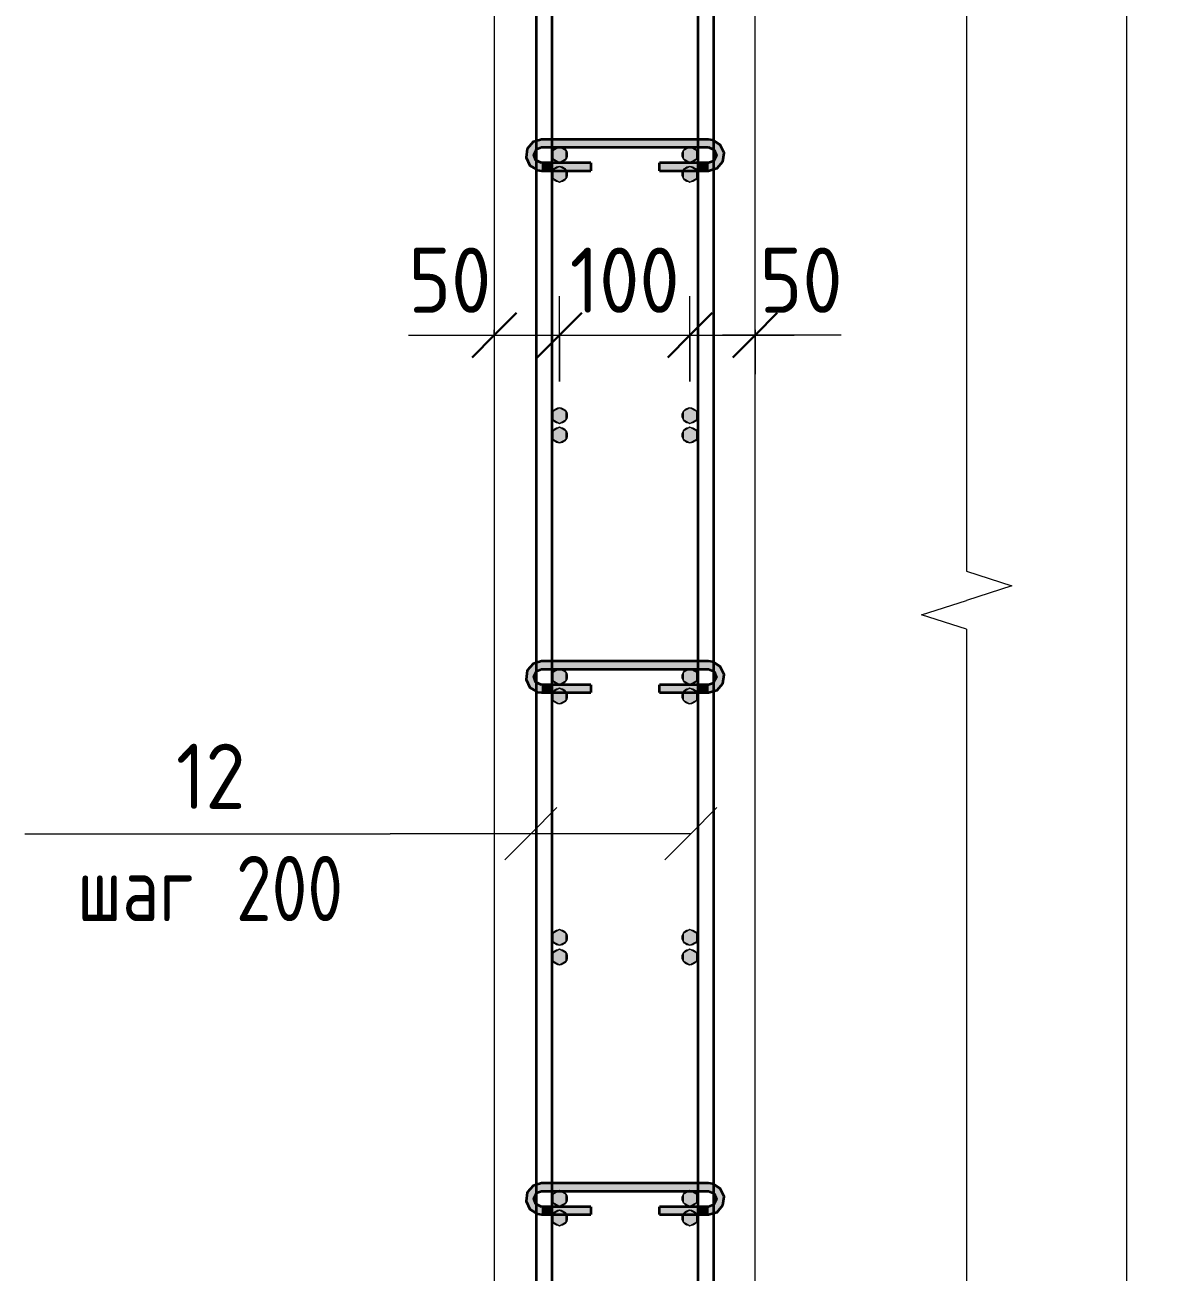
# Model space of a CAD drawing. Header units: millimetres. Extents: x 1059 to 21651, y -4238 to 7265.
# Drawn here: x 11321 to 12196, y 5064 to 6019 of the extents above; entities that cross this region are included whole.
import ezdxf

# ---------------------------------------------------------------- set-up
doc = ezdxf.new("R2010")
doc.units = ezdxf.units.MM
for name, color, linetype, lineweight in [('AA_Dim', 7, 'Continuous', 9), ('AA_Dim-20', 7, 'Continuous', 9), ('AA_Oformlenie', 7, 'Continuous', 9), ('AA_Vinoska', 7, 'Continuous', 9), ('AF_Stena_Опалубка', 253, 'Continuous', 20), ('KR_Armatura', 7, 'Continuous', 20), ('KR_Armatura_Tonkie', 7, 'Continuous', 20), ('KR_Fundament', 7, 'Continuous', 20)]:
    doc.layers.add(name, color=color, linetype=linetype, lineweight=lineweight)
doc.styles.add('ISOCPEUR_1', font='isocpeur.TTF', dxfattribs={"width": 0.9, "height": 50})
doc.styles.add('ISOCPEUR_2', font='isocpeur.TTF', dxfattribs={"width": 0.8, "height": 50})
doc.dimstyles.new('00_Точн_3_знака__прозр_', dxfattribs={"dimscale": 304.8, "dimtxt": 50.137748, "dimasz": 0.111549, "dimexe": 0.098425, "dimexo": 0.065617, "dimgap": 0.006562, "dimtad": 1, "dimdec": 3, "dimrnd": 0.001, "dimdsep": 46, "dimtxsty": 'ISOCPEUR_1', "dimblk1": 'OBLIQUE', "dimblk2": 'OBLIQUE', "dimsah": 1, "dimcen": 0.09, "dimdle": 0.098425, "dimazin": 0, "dimtfac": 1, "dimtdec": 4, "dimtix": 1, "dimtmove": 1, "dimatfit": 3, "dimfxl": 1, "dimtvp": 1, "dimtolj": 1, "dimtzin": 0, "dimlwd": 18, "dimlwe": 18, "dimarcsym": 2})
doc.dimstyles.new('00_Точн_3_знака__прозр__1', dxfattribs={"dimscale": 304.8, "dimtxt": 50.137748, "dimasz": 0.111549, "dimexe": 0.098425, "dimexo": 0.065617, "dimgap": 0.006562, "dimtad": 1, "dimdec": 3, "dimrnd": 0.001, "dimdsep": 46, "dimtxsty": 'ISOCPEUR_1', "dimblk1": 'OBLIQUE', "dimblk2": 'OBLIQUE', "dimsah": 1, "dimcen": 0.09, "dimdle": 0.098425, "dimazin": 0, "dimtfac": 1, "dimtdec": 4, "dimtix": 1, "dimtmove": 0, "dimatfit": 3, "dimfxl": 1, "dimtvp": 1, "dimtolj": 1, "dimtzin": 0, "dimlwd": 18, "dimlwe": 18, "dimarcsym": 2})
doc.dimstyles.new('05_Округл_1мм__прозр_', dxfattribs={"dimscale": 304.8, "dimtxt": 50.137748, "dimasz": 0.111549, "dimexe": 0.098425, "dimexo": 0.065617, "dimgap": 0.006562, "dimtad": 1, "dimdec": 0, "dimdsep": 46, "dimtxsty": 'ISOCPEUR_1', "dimblk1": 'OBLIQUE', "dimblk2": 'OBLIQUE', "dimsah": 1, "dimcen": 0.09, "dimdle": 0.098425, "dimazin": 0, "dimtfac": 1, "dimtdec": 4, "dimtix": 1, "dimtmove": 0, "dimatfit": 3, "dimfxl": 1, "dimtvp": 1, "dimtolj": 1, "dimtzin": 0, "dimlwd": 18, "dimlwe": 18, "dimarcsym": 2})

# ---------------------------------------------------------------- blocks, each defined once
blk = doc.blocks.new('350_Шпилька массив _НесАрм_РабПлоск_ - 350_Шпилька массив _НесАрм_РабПлоск_-V4-КР_ФПм1_Арм_1')
at = {"layer": 'KR_Armatura_Tonkie', "lineweight": 35}
for points in [[(36.09, -6.32), (35.9, 0.5), (35.18, 0.91), (35.18, 6.91), (36.09, 7.44), (36.09, 14.14), (31.89, 12.4), (28.38, 3.91), (31.89, -4.57), (35.48, -6.06)], [(99.13, 9.91), (160.09, 10.01), (160.09, 15.91), (48.09, 15.81), (48.09, 9.91), (81.48, 9.91)], [(172.09, -6.55), (176.86, -4.57), (180.38, 3.91), (176.86, 12.4), (172.09, 14.37), (172.09, 7.76), (173.57, 6.91), (173.57, 0.91), (172.09, 0.06), (172.09, -6.28)], [(48.09, -8.09), (48.09, -2.09), (40.38, -2.19), (40.38, -8.09), (46.17, -8.09)], [(63.82, -8.09), (78.1, -7.99), (78.1, -2.09), (48.09, -2.19), (48.09, -8.09)], [(160.09, -8.09), (160.09, -2.09), (130.65, -2.19), (130.65, -8.09), (152.09, -8.09)], [(160.92, -8.09), (168.38, -7.99), (168.38, -2.09), (160.09, -2.26), (160.09, -8.09)]]:
    blk.add_hatch(color=256, dxfattribs=at).paths.add_polyline_path(points)
h = blk.add_hatch(color=256, dxfattribs=at)
h.paths.add_polyline_path([(40.38, -7.99), (40.38, -2.09), (36.09, 0.38), (36.09, -6.32), (39.49, -7.69)])
h.paths.add_polyline_path([(36.09, 7.44), (40.38, 10.01), (40.38, 15.81), (36.09, 14.14), (36.09, 8.13)])
h = blk.add_hatch(color=256, dxfattribs=at)
h.paths.add_polyline_path([(168.38, 9.91), (168.38, 15.91), (160.09, 15.79), (160.09, 9.91), (167.75, 9.91)])
h.paths.add_polyline_path([(48.09, 9.91), (48.09, 15.91), (40.38, 15.81), (40.38, 9.91), (46.17, 9.91)])
h = blk.add_hatch(color=256, dxfattribs=at)
h.paths.add_polyline_path([(168.38, -7.99), (172.09, -6.55), (172.09, 0.06), (168.38, -2.19), (168.38, -7.69)])
h.paths.add_polyline_path([(172.09, 7.76), (172, 14.41), (168.38, 15.81), (168.38, 9.91), (170.06, 8.94)])
for p, q in [((40.38, 15.91), (36.09, 14.65)), ((48.09, 15.91), (40.38, 15.91)), ((40.38, 9.91), (48.09, 9.91)), ((160.09, 15.91), (48.09, 15.91)), ((48.09, 9.91), (160.09, 9.91)), ((168.38, 15.91), (160.09, 15.91)), ((160.09, 9.91), (168.38, 9.91)), ((168.38, 9.91), (172.09, 8.31)), ((40.38, -2.09), (36.09, -0.25)), ((48.09, -2.09), (40.38, -2.09)), ((40.38, -8.09), (48.09, -8.09)), ((78.1, -2.09), (48.09, -2.09)), ((48.09, -8.09), (78.1, -8.09)), ((78.1, -2.09), (78.1, -8.09)), ((160.09, -2.09), (130.65, -2.09)), ((130.65, -8.09), (130.65, -2.09)), ((130.65, -8.09), (160.09, -8.09)), ((168.38, -2.09), (160.09, -2.09)), ((160.09, -8.09), (168.38, -8.09)), ((172.09, -0.72), (168.38, -2.09)), ((168.38, -8.09), (172.09, -6.99))]:
    blk.add_line(p, q, dxfattribs=at)
at = {"layer": 'KR_Armatura_Tonkie', "lineweight": 35, "flags": 128}
for points in [[(36.09, 14.65), (33.86, 13.99), (29.43, 8.83), (28.51, 2.1), (31.4, -4.05), (36.09, -6.98)], [(36.09, 7.69), (36.48, 8.48), (40.38, 9.91)], [(172.09, 15.16), (171.59, 15.47), (168.38, 15.91)], [(172.09, -6.99), (174.89, -6.17), (179.32, -1.01), (180.24, 5.72), (177.35, 11.87), (172.09, 15.16)], [(36.02, -0.22), (34.38, 4.23), (36.09, 7.69)], [(172.09, 8.31), (172.73, 8.04), (174.37, 3.59), (172.27, -0.66)], [(36.09, -6.98), (37.16, -7.65), (40.38, -8.09)]]:
    blk.add_lwpolyline(points, dxfattribs=at)
blk = doc.blocks.new('350_Шпилька массив _НесАрм_РабПлоск_ - 350_Шпилька массив _НесАрм_РабПлоск_-V5-КР_ФПм1_Арм_1')
at = {"layer": 'KR_Armatura_Tonkie', "lineweight": 35}
for points in [[(36.09, -6.32), (35.9, 0.5), (35.18, 0.91), (35.18, 6.91), (36.09, 7.44), (36.09, 14.14), (31.89, 12.4), (28.38, 3.91), (31.89, -4.57), (35.48, -6.06)], [(116.79, 9.91), (160.09, 10.01), (160.09, 15.91), (48.09, 15.81), (48.09, 9.91), (99.13, 9.91)], [(172.09, -6.55), (176.86, -4.57), (180.38, 3.91), (176.86, 12.4), (172.09, 14.37), (172.09, 7.76), (173.57, 6.91), (173.57, 0.91), (172.09, 0.06), (172.09, -6.28)], [(48.09, -8.09), (48.09, -2.09), (40.38, -2.19), (40.38, -8.09), (46.17, -8.09)], [(63.82, -8.09), (78.1, -7.99), (78.1, -2.09), (48.09, -2.19), (48.09, -8.09)], [(134.44, -8.09), (160.09, -7.92), (160.09, -2.09), (130.65, -2.19), (130.65, -8.09)], [(168.38, -8.09), (168.38, -2.09), (160.09, -2.26), (160.09, -8.09), (160.92, -8.09)]]:
    blk.add_hatch(color=256, dxfattribs=at).paths.add_polyline_path(points)
h = blk.add_hatch(color=256, dxfattribs=at)
h.paths.add_polyline_path([(40.38, -7.99), (40.38, -2.09), (36.09, 0.38), (36.09, -6.32), (39.49, -7.69)])
h.paths.add_polyline_path([(36.09, 7.44), (40.38, 10.01), (40.38, 15.81), (36.09, 14.14), (36.09, 8.13)])
h = blk.add_hatch(color=256, dxfattribs=at)
h.paths.add_polyline_path([(160.92, 9.91), (168.38, 10.01), (168.38, 15.91), (160.09, 15.79), (160.09, 9.91)])
h.paths.add_polyline_path([(40.38, 9.91), (48.09, 10.03), (48.09, 15.91), (40.38, 15.81), (40.38, 10.01)])
h = blk.add_hatch(color=256, dxfattribs=at)
h.paths.add_polyline_path([(168.38, -7.99), (172.09, -6.55), (172.09, 0.06), (168.38, -2.19), (168.38, -7.69)])
h.paths.add_polyline_path([(172.09, 7.76), (172, 14.41), (168.38, 15.81), (168.38, 9.91), (170.06, 8.94)])
for p, q in [((40.38, 15.91), (36.09, 14.65)), ((48.09, 15.91), (40.38, 15.91)), ((40.38, 9.91), (48.09, 9.91)), ((160.09, 15.91), (48.09, 15.91)), ((48.09, 9.91), (160.09, 9.91)), ((168.38, 15.91), (160.09, 15.91)), ((160.09, 9.91), (168.38, 9.91)), ((168.38, 9.91), (172.09, 8.31)), ((40.38, -2.09), (36.09, -0.25)), ((48.09, -2.09), (40.38, -2.09)), ((40.38, -8.09), (48.09, -8.09)), ((78.1, -2.09), (48.09, -2.09)), ((48.09, -8.09), (78.1, -8.09)), ((78.1, -2.09), (78.1, -8.09)), ((160.09, -2.09), (130.65, -2.09)), ((130.65, -8.09), (130.65, -2.09)), ((130.65, -8.09), (160.09, -8.09)), ((168.38, -2.09), (160.09, -2.09)), ((160.09, -8.09), (168.38, -8.09)), ((172.09, -0.72), (168.38, -2.09)), ((168.38, -8.09), (172.09, -6.99))]:
    blk.add_line(p, q, dxfattribs=at)
at = {"layer": 'KR_Armatura_Tonkie', "lineweight": 35, "flags": 128}
for points in [[(36.09, 14.65), (33.86, 13.99), (29.43, 8.83), (28.51, 2.1), (31.4, -4.05), (36.09, -6.98)], [(36.09, 7.69), (36.48, 8.48), (40.38, 9.91)], [(172.09, 15.16), (171.59, 15.47), (168.38, 15.91)], [(172.09, -6.99), (174.89, -6.17), (179.32, -1.01), (180.24, 5.72), (177.35, 11.87), (172.09, 15.16)], [(36.02, -0.22), (34.38, 4.23), (36.09, 7.69)], [(172.09, 8.31), (172.73, 8.04), (174.37, 3.59), (172.27, -0.66)], [(36.09, -6.98), (37.16, -7.65), (40.38, -8.09)]]:
    blk.add_lwpolyline(points, dxfattribs=at)
blk = doc.blocks.new('350_Шпилька массив _НесАрм_РабПлоск_ - 350_Шпилька массив _НесАрм_РабПлоск_-V6-КР_ФПм1_Арм_1')
at = {"layer": 'KR_Armatura_Tonkie', "lineweight": 35}
for points in [[(36.09, -6.32), (35.9, 0.5), (35.18, 0.91), (35.18, 6.91), (36.09, 7.44), (36.09, 14.14), (31.89, 12.4), (28.38, 3.91), (31.89, -4.57), (35.48, -6.06)], [(116.79, 9.91), (160.09, 10.01), (160.09, 15.91), (48.09, 15.81), (48.09, 9.91), (99.13, 9.91)], [(172.09, -6.55), (176.86, -4.57), (180.38, 3.91), (176.86, 12.4), (172.09, 14.37), (172.09, 7.76), (173.57, 6.91), (173.57, 0.91), (172.09, 0.06), (172.09, -6.28)], [(46.17, -8.09), (48.09, -7.99), (48.09, -2.09), (40.38, -2.19), (40.38, -8.09)], [(48.09, -8.09), (78.1, -7.99), (78.1, -2.09), (48.09, -2.19), (48.09, -8.01)], [(152.09, -8.09), (160.09, -7.92), (160.09, -2.09), (130.65, -2.19), (130.65, -8.09), (134.44, -8.09)], [(160.09, -8.09), (168.38, -7.99), (168.38, -2.09), (160.09, -2.26), (160.09, -8.07)]]:
    blk.add_hatch(color=256, dxfattribs=at).paths.add_polyline_path(points)
h = blk.add_hatch(color=256, dxfattribs=at)
h.paths.add_polyline_path([(40.38, -7.99), (40.38, -2.09), (36.09, 0.38), (36.09, -6.32), (39.49, -7.69)])
h.paths.add_polyline_path([(36.09, 7.44), (40.38, 10.01), (40.38, 15.81), (36.09, 14.14), (36.09, 8.13)])
h = blk.add_hatch(color=256, dxfattribs=at)
h.paths.add_polyline_path([(160.92, 9.91), (168.38, 10.01), (168.38, 15.91), (160.09, 15.79), (160.09, 9.91)])
h.paths.add_polyline_path([(48.09, 9.91), (48.09, 15.91), (40.38, 15.81), (40.38, 9.91), (46.17, 9.91)])
h = blk.add_hatch(color=256, dxfattribs=at)
h.paths.add_polyline_path([(168.38, -7.99), (172.09, -6.55), (172.09, 0.06), (168.38, -2.19), (168.38, -7.69)])
h.paths.add_polyline_path([(172.09, 7.76), (172, 14.41), (168.38, 15.81), (168.38, 9.91), (170.06, 8.94)])
for p, q in [((40.38, 15.91), (36.09, 14.65)), ((48.09, 15.91), (40.38, 15.91)), ((40.38, 9.91), (48.09, 9.91)), ((160.09, 15.91), (48.09, 15.91)), ((48.09, 9.91), (160.09, 9.91)), ((168.38, 15.91), (160.09, 15.91)), ((160.09, 9.91), (168.38, 9.91)), ((168.38, 9.91), (172.09, 8.31)), ((40.38, -2.09), (36.09, -0.25)), ((48.09, -2.09), (40.38, -2.09)), ((40.38, -8.09), (48.09, -8.09)), ((78.1, -2.09), (48.09, -2.09)), ((48.09, -8.09), (78.1, -8.09)), ((78.1, -2.09), (78.1, -8.09)), ((160.09, -2.09), (130.65, -2.09)), ((130.65, -8.09), (130.65, -2.09)), ((130.65, -8.09), (160.09, -8.09)), ((168.38, -2.09), (160.09, -2.09)), ((160.09, -8.09), (168.38, -8.09)), ((172.09, -0.72), (168.38, -2.09)), ((168.38, -8.09), (172.09, -6.99))]:
    blk.add_line(p, q, dxfattribs=at)
at = {"layer": 'KR_Armatura_Tonkie', "lineweight": 35, "flags": 128}
for points in [[(36.09, 14.65), (33.86, 13.99), (29.43, 8.83), (28.51, 2.1), (31.4, -4.05), (36.09, -6.98)], [(36.09, 7.69), (36.48, 8.48), (40.38, 9.91)], [(172.09, 15.16), (171.59, 15.47), (168.38, 15.91)], [(172.09, -6.99), (174.89, -6.17), (179.32, -1.01), (180.24, 5.72), (177.35, 11.87), (172.09, 15.16)], [(36.02, -0.22), (34.38, 4.23), (36.09, 7.69)], [(172.09, 8.31), (172.73, 8.04), (174.37, 3.59), (172.27, -0.66)], [(36.09, -6.98), (37.16, -7.65), (40.38, -8.09)]]:
    blk.add_lwpolyline(points, dxfattribs=at)
blk = doc.blocks.new('011_Прямоугольник обрыва _ЭлУзла_ - 011_Прямоугольник обрыва _ЭлУзла_-4054976-КР_ФПм1_Арм_1')
at = {"layer": 'AA_Oformlenie'}
for p, q in [((0, 1508.1), (0, 4435.78)), ((0, 0), (0, 1463.58))]:
    blk.add_line(p, q, dxfattribs=at)
blk = doc.blocks.new('DIMBLOCK51-КР_ФПм1_Арм_1')
at = {"layer": 'AA_Dim-20', "lineweight": 30}
for p, q in [((12166.31, 6510), (12149.31, 6527)), ((12166.31, 6510), (12183.31, 6493)), ((12166.31, 6320), (12149.31, 6337)), ((12166.31, 6320), (12183.31, 6303)), ((12166.31, 2320), (12149.31, 2337)), ((12166.31, 2320), (12183.31, 2303))]:
    blk.add_line(p, q, dxfattribs=at)
at = {"layer": 'AA_Dim-20', "lineweight": 18}
for p, q in [((12166.31, 6510), (11851.26, 6510)), ((12166.31, 6510), (12196.31, 6510)), ((12166.31, 6320), (11851.26, 6320)), ((12166.31, 2320), (12166.31, 6320)), ((12166.31, 6320), (12196.31, 6320)), ((12166.31, 2320), (11851.26, 2320)), ((12166.31, 2320), (12196.31, 2320))]:
    blk.add_line(p, q, dxfattribs=at)
at = {"layer": 'AA_Dim-20', "color": 0, "lineweight": 18, "insert": (12099.17, 4146.41), "char_height": 50, "width": 416.6163, "attachment_point": 1, "rotation": 90, "line_spacing_factor": 1.135194, "style": 'ISOCPEUR_1'}
blk.add_mtext('20х200=4000', dxfattribs=at)
blk = doc.blocks.new('_None')
blk = doc.blocks.new('042_М_Арматуры - Диам длина поз _ Шаг _засечки_-3174167-КР_ФПм1_Арм_1')
at = {"layer": 'AA_Vinoska'}
blk.add_line((-7, 0), (7, 0), dxfattribs=at)
blk = doc.blocks.new('DIMBLOCK68-КР_ФПм1_Арм_1')
at = {"layer": 'AA_Dim-20', "lineweight": 18}
for p, q in [((11731.26, 5746), (11731.26, 5811.62)), ((11681.26, 5785.67), (11681.26, 5751.62)), ((11681.26, 5781.62), (11681.26, 5785.67)), ((11615.4, 5781.62), (11697.83, 5781.62)), ((11651.26, 5781.62), (11731.26, 5781.62)), ((11697.83, 5781.62), (11706.26, 5781.62)), ((11731.26, 5781.62), (11731.26, 5746))]:
    blk.add_line(p, q, dxfattribs=at)
at = {"layer": 'AA_Dim-20', "lineweight": 30}
for p, q in [((11681.26, 5781.62), (11698.26, 5798.62)), ((11731.26, 5781.62), (11748.26, 5798.62)), ((11681.26, 5781.62), (11664.26, 5764.62)), ((11731.26, 5781.62), (11714.26, 5764.62))]:
    blk.add_line(p, q, dxfattribs=at)
at = {"layer": 'AA_Dim-20', "color": 0, "lineweight": 18, "insert": (11615.4, 5848.76), "char_height": 50, "width": 74.9228, "attachment_point": 1, "line_spacing_factor": 1.135194, "style": 'ISOCPEUR_1'}
blk.add_mtext('50', dxfattribs=at)
blk = doc.blocks.new('_Oblique')
at = {"color": 0, "linetype": 'ByBlock', "lineweight": -2}
blk.add_line((-0.5, -0.5), (0.5, 0.5), dxfattribs=at)
blk = doc.blocks.new('DIMBLOCK69-КР_ФПм1_Арм_1')
at = {"layer": 'AA_Dim-20', "lineweight": 18}
for p, q in [((11731.26, 5746), (11731.26, 5811.62)), ((11831.26, 5746), (11831.26, 5811.62)), ((11731.26, 5781.62), (11831.26, 5781.62)), ((11731.26, 5781.62), (11731.26, 5746)), ((11831.26, 5781.62), (11831.26, 5746))]:
    blk.add_line(p, q, dxfattribs=at)
at = {"layer": 'AA_Dim-20', "lineweight": 30}
for p, q in [((11731.26, 5781.62), (11748.26, 5798.62)), ((11831.26, 5781.62), (11848.26, 5798.62)), ((11731.26, 5781.62), (11714.26, 5764.62)), ((11831.26, 5781.62), (11814.26, 5764.62))]:
    blk.add_line(p, q, dxfattribs=at)
at = {"layer": 'AA_Dim-20', "color": 0, "lineweight": 18, "insert": (11739.17, 5848.76), "char_height": 50, "width": 101.0323, "attachment_point": 1, "line_spacing_factor": 1.135194, "style": 'ISOCPEUR_1'}
blk.add_mtext('100', dxfattribs=at)
blk = doc.blocks.new('DIMBLOCK70-КР_ФПм1_Арм_1')
at = {"layer": 'AA_Dim-20', "lineweight": 18}
for p, q in [((11831.26, 5746), (11831.26, 5811.62)), ((11881.26, 5785.67), (11881.26, 5751.62)), ((11881.26, 5781.62), (11881.26, 5785.67)), ((11831.26, 5781.62), (11911.26, 5781.62)), ((11831.26, 5781.62), (11831.26, 5746)), ((11864.7, 5781.62), (11856.26, 5781.62)), ((11947.13, 5781.62), (11864.7, 5781.62))]:
    blk.add_line(p, q, dxfattribs=at)
at = {"layer": 'AA_Dim-20', "lineweight": 30}
for p, q in [((11831.26, 5781.62), (11848.26, 5798.62)), ((11881.26, 5781.62), (11898.26, 5798.62)), ((11831.26, 5781.62), (11814.26, 5764.62)), ((11881.26, 5781.62), (11864.26, 5764.62))]:
    blk.add_line(p, q, dxfattribs=at)
at = {"layer": 'AA_Dim-20', "color": 0, "lineweight": 18, "insert": (11884.7, 5848.76), "char_height": 50, "width": 74.9228, "attachment_point": 1, "line_spacing_factor": 1.135194, "style": 'ISOCPEUR_1'}
blk.add_mtext('50', dxfattribs=at)

msp = doc.modelspace()

# ---------------------------------------------------------------- hatches: boundary and pattern name
at = {"layer": 'KR_Armatura'}
h = msp.add_hatch(color=256, dxfattribs=at)
edge = h.paths.add_edge_path()
edge.add_arc((11731.2641, 5920), 6, 0, 360)
for points in [[(11731.2641, 5914), (11736.4603, 5917), (11736.4603, 5923), (11731.2641, 5926), (11726.0679, 5923), (11726.0679, 5917)], [(11831.2641, 5914), (11836.4603, 5917), (11836.4603, 5923), (11831.2641, 5926), (11826.0679, 5923), (11826.0679, 5917), (11829.2634, 5915.1551)], [(11731.2641, 5899), (11736.4603, 5902), (11736.4603, 5908), (11731.2641, 5911), (11726.0679, 5908), (11726.0679, 5902)], [(11831.2641, 5899), (11836.4603, 5902), (11836.4603, 5908), (11831.2641, 5911), (11826.0679, 5908), (11826.0679, 5902), (11829.2634, 5900.1551)], [(11731.2641, 5714), (11736.4603, 5717), (11736.4603, 5723), (11731.2641, 5726), (11726.0679, 5723), (11726.0679, 5717)], [(11831.2641, 5714), (11836.4603, 5717), (11836.4603, 5723), (11831.2641, 5726), (11826.0679, 5723), (11826.0679, 5717)], [(11731.2641, 5699), (11736.4603, 5702), (11736.4603, 5708), (11731.2641, 5711), (11726.0679, 5708), (11726.0679, 5702)], [(11831.2641, 5699), (11836.4603, 5702), (11836.4603, 5708), (11831.2641, 5711), (11826.0679, 5708), (11826.0679, 5702)], [(11731.2641, 5514), (11736.4603, 5517), (11736.4603, 5523), (11731.2641, 5526), (11726.0679, 5523), (11726.0679, 5517)], [(11831.2641, 5514), (11836.4603, 5517), (11836.4603, 5523), (11831.2641, 5526), (11826.0679, 5523), (11826.0679, 5517), (11829.2634, 5515.1551)], [(11731.2641, 5499), (11736.4603, 5502), (11736.4603, 5508), (11731.2641, 5511), (11726.0679, 5508), (11726.0679, 5502), (11730.0615, 5499.6943)], [(11831.2641, 5499), (11836.4603, 5502), (11836.4603, 5508), (11831.2641, 5511), (11826.0679, 5508), (11826.0679, 5502), (11830.0615, 5499.6943)], [(11731.2641, 5314), (11736.4603, 5317), (11736.4603, 5323), (11731.2641, 5326), (11726.0679, 5323), (11726.0679, 5317)], [(11831.2641, 5314), (11836.4603, 5317), (11836.4603, 5323), (11831.2641, 5326), (11826.0679, 5323), (11826.0679, 5317)], [(11731.2641, 5299), (11736.4603, 5302), (11736.4603, 5308), (11731.2641, 5311), (11726.0679, 5308), (11726.0679, 5302)], [(11831.2641, 5299), (11836.4603, 5302), (11836.4603, 5308), (11831.2641, 5311), (11826.0679, 5308), (11826.0679, 5302)], [(11731.2641, 5114), (11736.4603, 5117), (11736.4603, 5123), (11731.2641, 5126), (11726.0679, 5123), (11726.0679, 5117), (11727.2085, 5116.3415)], [(11831.2641, 5114), (11836.4603, 5117), (11836.4603, 5123), (11831.2641, 5126), (11826.0679, 5123), (11826.0679, 5117), (11829.2634, 5115.1551)], [(11731.2641, 5099), (11736.4603, 5102), (11736.4603, 5108), (11731.2641, 5111), (11726.0679, 5108), (11726.0679, 5102)], [(11831.2641, 5099), (11836.4603, 5102), (11836.4603, 5108), (11831.2641, 5111), (11826.0679, 5108), (11826.0679, 5102), (11829.2634, 5100.1551)]]:
    msp.add_hatch(color=256, dxfattribs=at).paths.add_polyline_path(points)
h = msp.add_hatch(color=256, dxfattribs=at)
edge = h.paths.add_edge_path()
edge.add_arc((11831.2641, 5920), 6, 0, 360)
h = msp.add_hatch(color=256, dxfattribs=at)
edge = h.paths.add_edge_path()
edge.add_arc((11731.2641, 5905), 6, 0, 360)
h = msp.add_hatch(color=256, dxfattribs=at)
edge = h.paths.add_edge_path()
edge.add_arc((11831.2641, 5905), 6, 0, 360)
h = msp.add_hatch(color=256, dxfattribs=at)
edge = h.paths.add_edge_path()
edge.add_arc((11731.2641, 5720), 6, 0, 360)
h = msp.add_hatch(color=256, dxfattribs=at)
edge = h.paths.add_edge_path()
edge.add_arc((11831.2641, 5720), 6, 0, 360)
h = msp.add_hatch(color=256, dxfattribs=at)
edge = h.paths.add_edge_path()
edge.add_arc((11731.2641, 5705), 6, 0, 360)
h = msp.add_hatch(color=256, dxfattribs=at)
edge = h.paths.add_edge_path()
edge.add_arc((11831.2641, 5705), 6, 0, 360)
h = msp.add_hatch(color=256, dxfattribs=at)
edge = h.paths.add_edge_path()
edge.add_arc((11731.2641, 5520), 6, 0, 360)
h = msp.add_hatch(color=256, dxfattribs=at)
edge = h.paths.add_edge_path()
edge.add_arc((11831.2641, 5520), 6, 0, 360)
h = msp.add_hatch(color=256, dxfattribs=at)
edge = h.paths.add_edge_path()
edge.add_arc((11731.2641, 5505), 6, 0, 360)
h = msp.add_hatch(color=256, dxfattribs=at)
edge = h.paths.add_edge_path()
edge.add_arc((11831.2641, 5505), 6, 0, 360)
h = msp.add_hatch(color=256, dxfattribs=at)
edge = h.paths.add_edge_path()
edge.add_arc((11731.2641, 5320), 6, 0, 360)
h = msp.add_hatch(color=256, dxfattribs=at)
edge = h.paths.add_edge_path()
edge.add_arc((11831.2641, 5320), 6, 0, 360)
h = msp.add_hatch(color=256, dxfattribs=at)
edge = h.paths.add_edge_path()
edge.add_arc((11731.2641, 5305), 6, 0, 360)
h = msp.add_hatch(color=256, dxfattribs=at)
edge = h.paths.add_edge_path()
edge.add_arc((11831.2641, 5305), 6, 0, 360)
h = msp.add_hatch(color=256, dxfattribs=at)
edge = h.paths.add_edge_path()
edge.add_arc((11731.2641, 5120), 6, 0, 360)
h = msp.add_hatch(color=256, dxfattribs=at)
edge = h.paths.add_edge_path()
edge.add_arc((11831.2641, 5120), 6, 0, 360)
h = msp.add_hatch(color=256, dxfattribs=at)
edge = h.paths.add_edge_path()
edge.add_arc((11731.2641, 5105), 6, 0, 360)
h = msp.add_hatch(color=256, dxfattribs=at)
edge = h.paths.add_edge_path()
edge.add_arc((11831.2641, 5105), 6, 0, 360)

# ---------------------------------------------------------------- linework, layer by layer
at = {"layer": 'AA_Vinoska'}
for p, q in [((12043.4145, 5600.8239), (12078.0746, 5589.5621)), ((12078.0746, 5589.5621), (12043.4145, 5578.3004)), ((12008.7735, 5567.3004), (12043.4145, 5578.3004)), ((12043.4145, 5556.3004), (12008.7735, 5567.3004)), ((11709.2641, 5399.4931), (11729.2641, 5419.4931)), ((11831.9696, 5399.4931), (11851.9696, 5419.4931)), ((11709.2641, 5399.4931), (11601.4169, 5399.4931)), ((11831.9696, 5399.4931), (11601.4169, 5399.4931)), ((11709.2641, 5399.4931), (11689.2641, 5379.4931)), ((11831.9696, 5399.4931), (11811.9696, 5379.4931))]:
    msp.add_line(p, q, dxfattribs=at)
at = {"layer": 'AF_Stena_Опалубка'}
for p, q in [((11681.2641, 6660), (11681.2641, 2238)), ((11881.2641, 1970), (11881.2641, 6660))]:
    msp.add_line(p, q, dxfattribs=at)
at = {"layer": 'KR_Armatura'}
for p, q in [((11731.2641, 5926), (11726.0679, 5923)), ((11726.0679, 5923), (11726.0679, 5917)), ((11726.0679, 5917), (11731.2641, 5914)), ((11736.4603, 5923), (11731.2641, 5926)), ((11731.2641, 5914), (11736.4603, 5917)), ((11736.4603, 5917), (11736.4603, 5923)), ((11831.2641, 5926), (11826.0679, 5923)), ((11826.0679, 5923), (11826.0679, 5917)), ((11826.0679, 5917), (11829.2634, 5915.1551)), ((11836.4603, 5923), (11831.2641, 5926)), ((11831.2641, 5914), (11836.4603, 5917)), ((11836.4603, 5917), (11836.4603, 5923)), ((11731.2641, 5911), (11726.0679, 5908)), ((11726.0679, 5908), (11726.0679, 5902)), ((11736.4603, 5908), (11731.2641, 5911)), ((11736.4603, 5902), (11736.4603, 5908)), ((11831.2641, 5911), (11826.0679, 5908)), ((11826.0679, 5908), (11826.0679, 5902)), ((11829.2634, 5915.1551), (11831.2641, 5914)), ((11836.4603, 5908), (11831.2641, 5911)), ((11836.4603, 5902), (11836.4603, 5908)), ((11726.0679, 5902), (11731.2641, 5899)), ((11731.2641, 5899), (11736.4603, 5902)), ((11826.0679, 5902), (11829.2634, 5900.1551)), ((11829.2634, 5900.1551), (11831.2641, 5899)), ((11831.2641, 5899), (11836.4603, 5902)), ((11731.2641, 5726), (11726.0679, 5723)), ((11736.4603, 5723), (11731.2641, 5726)), ((11831.2641, 5726), (11826.0679, 5723)), ((11836.4603, 5723), (11831.2641, 5726)), ((11726.0679, 5723), (11726.0679, 5717)), ((11726.0679, 5717), (11731.2641, 5714)), ((11731.2641, 5714), (11736.4603, 5717)), ((11736.4603, 5717), (11736.4603, 5723)), ((11826.0679, 5723), (11826.0679, 5717)), ((11826.0679, 5717), (11831.2641, 5714)), ((11831.2641, 5714), (11836.4603, 5717)), ((11836.4603, 5717), (11836.4603, 5723)), ((11731.2641, 5711), (11726.0679, 5708)), ((11726.0679, 5708), (11726.0679, 5702)), ((11736.4603, 5708), (11731.2641, 5711)), ((11736.4603, 5702), (11736.4603, 5708)), ((11831.2641, 5711), (11826.0679, 5708)), ((11826.0679, 5708), (11826.0679, 5702)), ((11836.4603, 5708), (11831.2641, 5711)), ((11836.4603, 5702), (11836.4603, 5708)), ((11726.0679, 5702), (11731.2641, 5699)), ((11731.2641, 5699), (11736.4603, 5702)), ((11826.0679, 5702), (11831.2641, 5699)), ((11831.2641, 5699), (11836.4603, 5702)), ((11731.2641, 5526), (11726.0679, 5523)), ((11736.4603, 5523), (11731.2641, 5526)), ((11831.2641, 5526), (11826.0679, 5523)), ((11836.4603, 5523), (11831.2641, 5526)), ((11726.0679, 5523), (11726.0679, 5517)), ((11726.0679, 5517), (11731.2641, 5514)), ((11731.2641, 5514), (11736.4603, 5517)), ((11736.4603, 5517), (11736.4603, 5523)), ((11826.0679, 5523), (11826.0679, 5517)), ((11826.0679, 5517), (11829.2634, 5515.1551)), ((11829.2634, 5515.1551), (11831.2641, 5514)), ((11831.2641, 5514), (11836.4603, 5517)), ((11836.4603, 5517), (11836.4603, 5523)), ((11731.2641, 5511), (11726.0679, 5508)), ((11726.0679, 5508), (11726.0679, 5502)), ((11736.4603, 5508), (11731.2641, 5511)), ((11736.4603, 5502), (11736.4603, 5508)), ((11831.2641, 5511), (11826.0679, 5508)), ((11826.0679, 5508), (11826.0679, 5502)), ((11836.4603, 5508), (11831.2641, 5511)), ((11836.4603, 5502), (11836.4603, 5508)), ((11726.0679, 5502), (11730.0615, 5499.6943)), ((11730.0615, 5499.6943), (11731.2641, 5499)), ((11731.2641, 5499), (11736.4603, 5502)), ((11826.0679, 5502), (11830.0615, 5499.6943)), ((11830.0615, 5499.6943), (11831.2641, 5499)), ((11831.2641, 5499), (11836.4603, 5502)), ((11731.2641, 5326), (11726.0679, 5323)), ((11736.4603, 5323), (11731.2641, 5326)), ((11831.2641, 5326), (11826.0679, 5323)), ((11836.4603, 5323), (11831.2641, 5326)), ((11726.0679, 5323), (11726.0679, 5317)), ((11726.0679, 5317), (11731.2641, 5314)), ((11731.2641, 5314), (11736.4603, 5317)), ((11736.4603, 5317), (11736.4603, 5323)), ((11826.0679, 5323), (11826.0679, 5317)), ((11826.0679, 5317), (11831.2641, 5314)), ((11831.2641, 5314), (11836.4603, 5317)), ((11836.4603, 5317), (11836.4603, 5323)), ((11731.2641, 5311), (11726.0679, 5308)), ((11726.0679, 5308), (11726.0679, 5302)), ((11736.4603, 5308), (11731.2641, 5311)), ((11736.4603, 5302), (11736.4603, 5308)), ((11831.2641, 5311), (11826.0679, 5308)), ((11826.0679, 5308), (11826.0679, 5302)), ((11836.4603, 5308), (11831.2641, 5311)), ((11836.4603, 5302), (11836.4603, 5308)), ((11726.0679, 5302), (11731.2641, 5299)), ((11731.2641, 5299), (11736.4603, 5302)), ((11826.0679, 5302), (11831.2641, 5299)), ((11831.2641, 5299), (11836.4603, 5302)), ((11731.2641, 5126), (11726.0679, 5123)), ((11736.4603, 5123), (11731.2641, 5126)), ((11831.2641, 5126), (11826.0679, 5123)), ((11836.4603, 5123), (11831.2641, 5126)), ((11726.0679, 5123), (11726.0679, 5117)), ((11726.0679, 5117), (11727.2085, 5116.3415)), ((11727.2085, 5116.3415), (11731.2641, 5114)), ((11731.2641, 5114), (11736.4603, 5117)), ((11736.4603, 5117), (11736.4603, 5123)), ((11826.0679, 5123), (11826.0679, 5117)), ((11826.0679, 5117), (11829.2634, 5115.1551)), ((11829.2634, 5115.1551), (11831.2641, 5114)), ((11831.2641, 5114), (11836.4603, 5117)), ((11836.4603, 5117), (11836.4603, 5123)), ((11731.2641, 5111), (11726.0679, 5108)), ((11726.0679, 5108), (11726.0679, 5102)), ((11736.4603, 5108), (11731.2641, 5111)), ((11736.4603, 5102), (11736.4603, 5108)), ((11831.2641, 5111), (11826.0679, 5108)), ((11826.0679, 5108), (11826.0679, 5102)), ((11836.4603, 5108), (11831.2641, 5111)), ((11836.4603, 5102), (11836.4603, 5108)), ((11726.0679, 5102), (11731.2641, 5099)), ((11731.2641, 5099), (11736.4603, 5102)), ((11826.0679, 5102), (11829.2634, 5100.1551)), ((11829.2634, 5100.1551), (11831.2641, 5099)), ((11831.2641, 5099), (11836.4603, 5102))]:
    msp.add_line(p, q, dxfattribs=at)
for centre in [(11731.2641, 5920), (11831.2641, 5920), (11731.2641, 5905), (11831.2641, 5905), (11731.2641, 5720), (11831.2641, 5720), (11731.2641, 5705), (11831.2641, 5705), (11731.2641, 5520), (11831.2641, 5520), (11731.2641, 5505), (11831.2641, 5505), (11731.2641, 5320), (11831.2641, 5320), (11731.2641, 5305), (11831.2641, 5305), (11731.2641, 5120), (11831.2641, 5120), (11731.2641, 5105), (11831.2641, 5105)]:
    msp.add_circle(centre, 6, dxfattribs=at)
at = {"layer": 'KR_Armatura_Tonkie', "lineweight": 35}
for p, q in [((11713.2641, 6650), (11713.2641, 1990.5)), ((11725.2641, 6650), (11725.2641, 1990.5)), ((11837.2641, 6650), (11837.2641, 1990.5)), ((11849.2641, 6650), (11849.2641, 1990.5))]:
    msp.add_line(p, q, dxfattribs=at)
at = {"layer": 'KR_Fundament'}
msp.add_line((11881.2641, 1970), (11881.2641, 6660), dxfattribs=at)

# ---------------------------------------------------------------- block references
at = {"layer": 'AA_Oformlenie', "rotation": 180}
msp.add_blockref('011_Прямоугольник обрыва _ЭлУзла_ - 011_Прямоугольник обрыва _ЭлУзла_-4054976-КР_ФПм1_Арм_1', (12043.4145, 7064.4006), dxfattribs=at)
at = {"layer": 'AA_Vinoska', "xscale": 19.99999999999999, "yscale": 19.99999999999999, "zscale": 19.99999999999999}
msp.add_blockref('042_М_Арматуры - Диам длина поз _ Шаг _засечки_-3174167-КР_ФПм1_Арм_1', (11461.4169, 5399.4931), dxfattribs=at)
at = {"layer": 'KR_Armatura_Tonkie', "lineweight": 35}
for name, p in [('350_Шпилька массив _НесАрм_РабПлоск_ - 350_Шпилька массив _НесАрм_РабПлоск_-V6-КР_ФПм1_Арм_1', (11677.1699, 5915.7343)), ('350_Шпилька массив _НесАрм_РабПлоск_ - 350_Шпилька массив _НесАрм_РабПлоск_-V5-КР_ФПм1_Арм_1', (11677.1699, 5515.7343)), ('350_Шпилька массив _НесАрм_РабПлоск_ - 350_Шпилька массив _НесАрм_РабПлоск_-V4-КР_ФПм1_Арм_1', (11677.1699, 5115.7343))]:
    msp.add_blockref(name, p, dxfattribs=at)

# ---------------------------------------------------------------- texts
at = {"layer": 'AA_Vinoska', "char_height": 50, "attachment_point": 1}
for s, insert, width, style in [('12', (11437.2197, 5468.498), 66.379725, 'ISOCPEUR_1'), (' 200', (11457.758, 5382.517), 133.4008, 'ISOCPEUR_2'), ('шаг', (11361.4497, 5382.517), 116.7257, 'ISOCPEUR_2')]:
    msp.add_mtext(s, dxfattribs=dict(at, insert=insert, width=width, style=style))

# ---------------------------------------------------------------- dimensions: what is measured, and where the dimension line sits
at = {"layer": 'AA_Dim', "lineweight": 18}
dim = msp.add_linear_dim(base=(12166.3097, 6320), p1=(11831.2641, 2320), p2=(11831.2641, 6320), angle=90, text='20х200=4000', dimstyle='05_Округл_1мм__прозр_', override={"dimpost": '<>', "dimblk1": 'None', "dimblk2": 'None', "dimsah": 1, "dimfxl": 4000}, dxfattribs=at)
dim.commit()
dim.dimension.update_dxf_attribs({"geometry": 'DIMBLOCK51-КР_ФПм1_Арм_1', "text_midpoint": (12139.3097, 4320)})
for base, p1, p2, picture, middle in [((11731.2641, 5781.6235), (11681.2641, 5805.6652), (11731.2641, 5726), 'DIMBLOCK68-КР_ФПм1_Арм_1', (11652.8577, 5815.4261)), ((11881.2641, 5781.6235), (11831.2641, 5726), (11881.2641, 5805.6652), 'DIMBLOCK70-КР_ФПм1_Арм_1', (11922.1577, 5815.4261))]:
    dim = msp.add_linear_dim(base=base, p1=p1, p2=p2, dimstyle='00_Точн_3_знака__прозр_', override={"dimpost": '<>', "dimfxl": 94.056039}, dxfattribs=at)
    dim.commit()
    dim.dimension.update_dxf_attribs({"geometry": picture, "text_midpoint": middle, "dimtype": 160})
dim = msp.add_linear_dim(base=(11831.2641, 5781.6235), p1=(11731.2641, 5726), p2=(11831.2641, 5726), dimstyle='00_Точн_3_знака__прозр__1', override={"dimpost": '<>', "dimfxl": 100}, dxfattribs=at)
dim.commit()
dim.dimension.update_dxf_attribs({"geometry": 'DIMBLOCK69-КР_ФПм1_Арм_1', "text_midpoint": (11781.2641, 5808.6235)})

doc.saveas('drawing.dxf')
